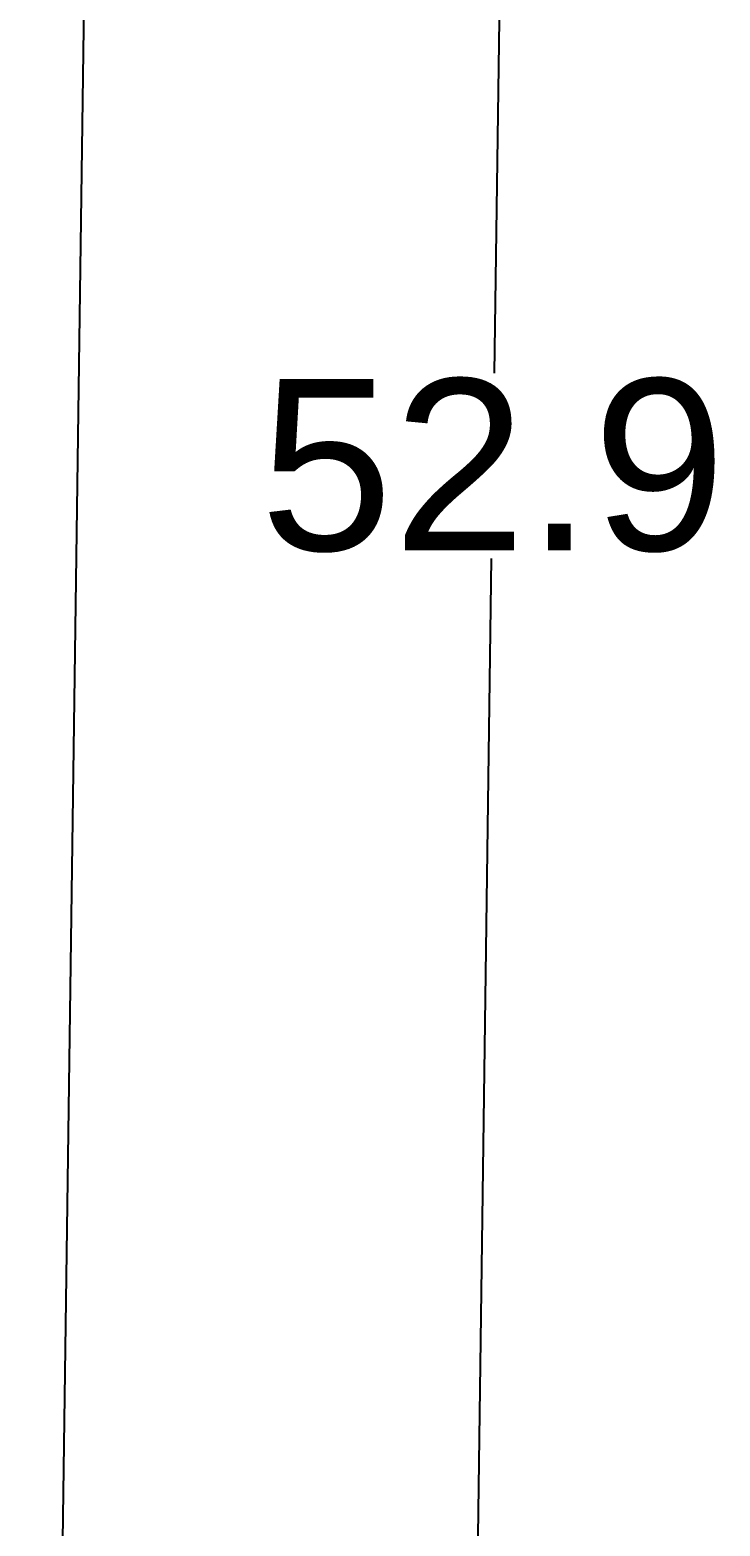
# Model space of a CAD drawing. Header units: metres. Extents: x 15463 to 32022, y 1223 to 33962.
# Drawn here: x 29511.41 to 29523.49, y 4099.91 to 4126.09 of the extents above; entities that cross this region are included whole.
import ezdxf

# ---------------------------------------------------------------- set-up
doc = ezdxf.new("R2010")
doc.units = ezdxf.units.M
doc.header["$LTSCALE"] = 0.1
doc.styles.get("Standard").update_dxf_attribs({"font": 'arial.ttf'})
doc.dimstyles.get("Standard").update_dxf_attribs({"dimtxt": 0.1, "dimasz": 0.18, "dimexe": 0.18, "dimexo": 0.0625, "dimgap": 0.09, "dimtad": 0, "dimtih": 1, "dimtoh": 1, "dimdec": 1, "dimzin": 0, "dimdsep": 46, "dimtxsty": 'Standard', "dimcen": 0.09, "dimadec": 0, "dimazin": 0, "dimtfac": 1, "dimtdec": 1, "dimtofl": 0, "dimtmove": 0, "dimatfit": 3, "dimfxl": 1, "dimtolj": 1, "dimtzin": 0, "dimarcsym": 0})

# ---------------------------------------------------------------- blocks, each defined once
blk = doc.blocks.new('*D8')
at = {"color": 0, "lineweight": -2, "transparency": 16777216}
for p, q in [((29512.673, 4145.029), (29520.058, 4144.927)), ((29519.876, 4144.75), (29519.535, 4120.079)), ((29519.149, 4092.166), (29519.49, 4116.836)), ((29511.942, 4092.085), (29519.326, 4091.983))]:
    blk.add_line(p, q, dxfattribs=at)
at = {"color": 0, "transparency": 16777216}
for points in [[(29519.846, 4144.75), (29519.906, 4144.749), (29519.878, 4144.93)], [(29519.119, 4092.166), (29519.179, 4092.165), (29519.146, 4091.986)]]:
    blk.add_solid(points, dxfattribs=at)
at = {"layer": 'Defpoints', "color": 0, "transparency": 16777216}
for p in [(29512.611, 4145.03), (29511.879, 4092.086), (29519.146, 4091.986)]:
    blk.add_point(p, dxfattribs=at)
at = {"color": 0, "transparency": 16777216, "insert": (29519.512, 4118.458), "char_height": 3, "attachment_point": 5}
blk.add_mtext('\\A1;52.9', dxfattribs=at)

msp = doc.modelspace()

# ---------------------------------------------------------------- linework, layer by layer
msp.add_lwpolyline([(29481.793, 4135.528), (29512.611, 4145.03), (29511.879, 4092.086), (29474.168, 4090.709), (29481.793, 4135.528)])

# ---------------------------------------------------------------- dimensions: what is measured, and where the dimension line sits
dim = msp.add_aligned_dim(p1=(29512.611, 4145.03), p2=(29511.879, 4092.086), distance=7.268, dimstyle='Standard', override={"dimtxt": 3})
dim.commit()
dim.dimension.update_dxf_attribs({"geometry": '*D8', "text_midpoint": (29519.512, 4118.458)})

doc.saveas('drawing.dxf')
